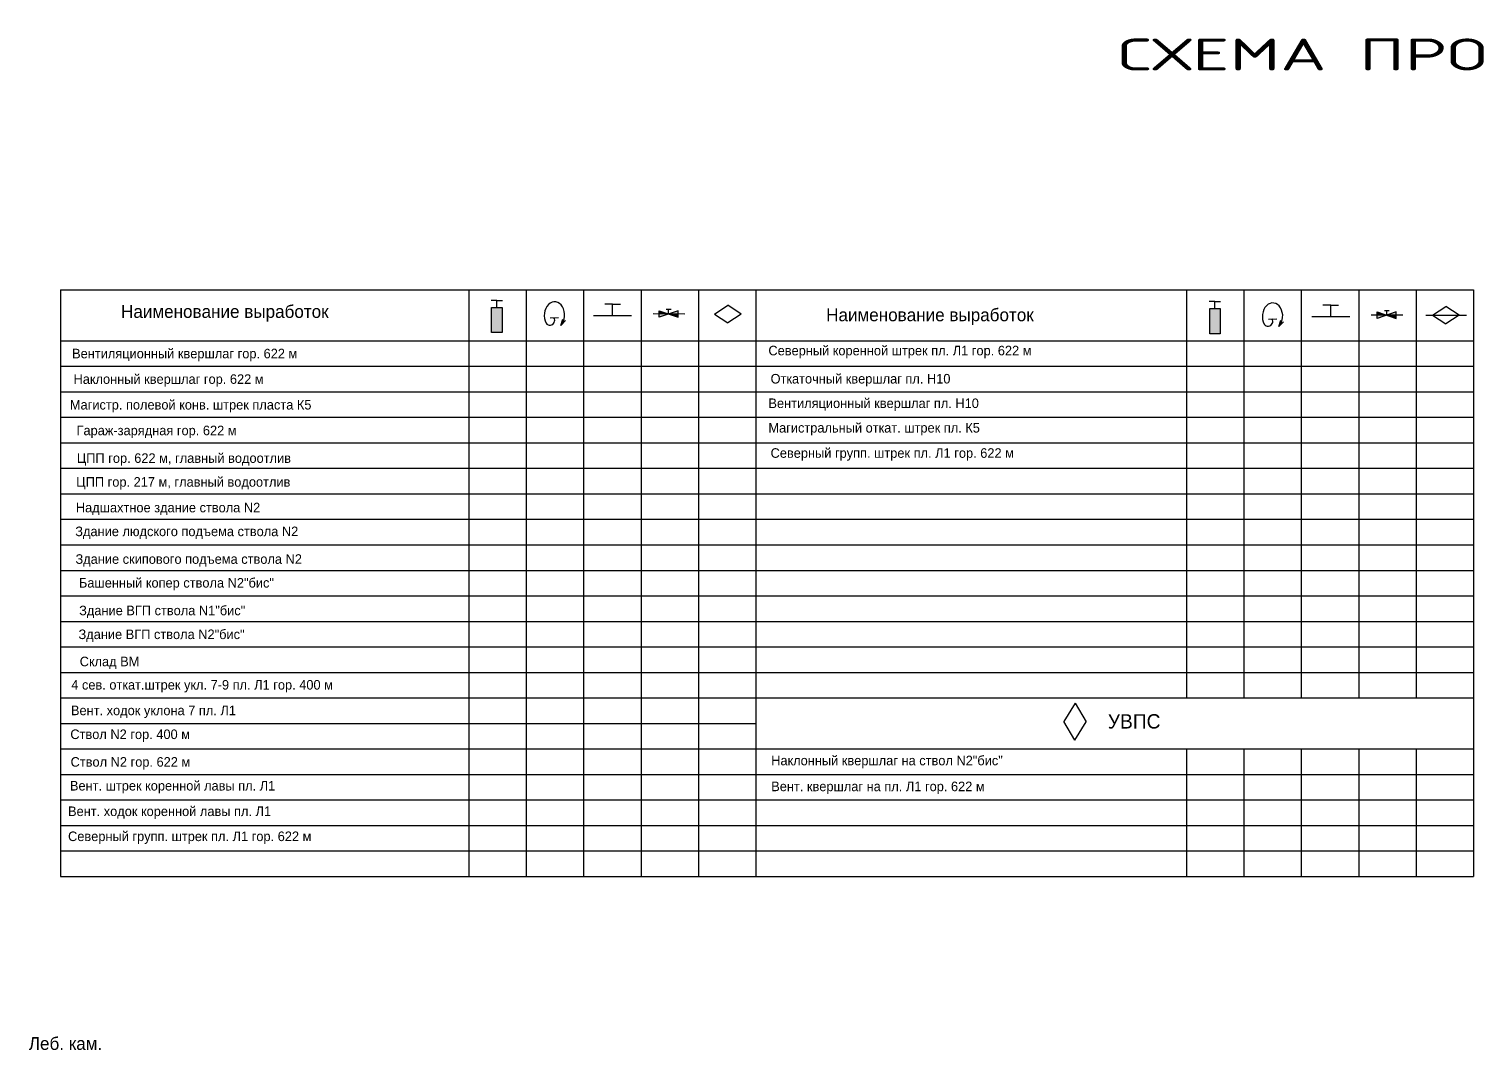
# Model space of a CAD drawing. Header units: millimetres. Extents: x -1214 to 333, y -475 to 396.
# Drawn here: x -1184.8 to -730.9, y 75.5 to 395.7 of the extents above; entities that cross this region are included whole.
import ezdxf

# ---------------------------------------------------------------- set-up
doc = ezdxf.new("R2010")
doc.units = ezdxf.units.MM
doc.layers.add('Трубопровод', color=1, linetype='Continuous')
doc.styles.add('ESKD', font='Eskdwin')

msp = doc.modelspace()

# ---------------------------------------------------------------- hatches: boundary and pattern name
at = {"layer": 'Трубопровод'}
for color, points in [(1, [(-1036.49, 308.38), (-1039.76, 308.38), (-1039.76, 300.51), (-1036.49, 300.51)]), (256, [(-987.27, 307.32), (-987.27, 306.32), (-984.27, 306.32)]), (256, [(-984.27, 306.32), (-981.27, 305.32), (-981.27, 306.32)]), (1, [(-811.41, 308.03), (-814.67, 308.03), (-814.67, 300.16), (-811.41, 300.16)]), (256, [(-762.18, 306.97), (-762.18, 305.97), (-759.18, 305.97)]), (256, [(-759.18, 305.97), (-756.18, 304.97), (-756.18, 305.97)])]:
    msp.add_hatch(color=color, dxfattribs=at).paths.add_polyline_path(points)
h = msp.add_hatch(color=256, dxfattribs=at)
h.paths.add_polyline_path([(-981.27, 306.32), (-981.27, 307.32), (-984.27, 306.32)])
h.paths.add_polyline_path([(-981.27, 305.32), (-981.27, 306.32), (-984.27, 306.32)])
h.paths.add_polyline_path([(-987.27, 306.32), (-987.27, 305.32), (-984.27, 306.32)])
h.paths.add_polyline_path([(-984.27, 306.32), (-987.27, 307.32), (-987.27, 306.32)])
h = msp.add_hatch(color=256, dxfattribs=at)
h.paths.add_polyline_path([(-756.18, 305.97), (-756.18, 306.97), (-759.18, 305.97)])
h.paths.add_polyline_path([(-756.18, 304.97), (-756.18, 305.97), (-759.18, 305.97)])
h.paths.add_polyline_path([(-762.18, 305.97), (-762.18, 304.97), (-759.18, 305.97)])
h.paths.add_polyline_path([(-759.18, 305.97), (-762.18, 306.97), (-762.18, 305.97)])

# ---------------------------------------------------------------- linework, layer by layer
at = {"layer": 'Трубопровод', "color": 7}
for p, q in [((-1174.95, 313.94), (-731.97, 313.94)), ((-1174.95, 313.94), (-1174.95, 129.94)), ((-1046.92, 313.94), (-1046.92, 129.94)), ((-1028.92, 313.94), (-1028.92, 129.94)), ((-1010.92, 313.94), (-1010.92, 129.94)), ((-992.92, 313.94), (-992.92, 129.94)), ((-974.92, 313.94), (-974.92, 129.94)), ((-956.92, 313.94), (-956.92, 129.94)), ((-821.97, 313.94), (-821.97, 185.94)), ((-803.97, 313.94), (-803.97, 185.94)), ((-785.97, 313.94), (-785.97, 185.94)), ((-767.97, 313.94), (-767.97, 185.94)), ((-749.97, 313.94), (-749.97, 185.94)), ((-731.97, 313.94), (-731.97, 129.94)), ((-1174.95, 297.94), (-731.97, 297.94)), ((-1174.95, 289.94), (-731.97, 289.94)), ((-1174.95, 281.94), (-731.97, 281.94)), ((-1174.95, 273.94), (-731.97, 273.94)), ((-1174.95, 265.94), (-731.97, 265.94)), ((-1174.95, 257.94), (-731.97, 257.94)), ((-1174.95, 249.94), (-731.97, 249.94)), ((-1174.95, 241.94), (-731.97, 241.94)), ((-1174.95, 233.94), (-731.97, 233.94)), ((-1174.95, 225.94), (-731.97, 225.94)), ((-1174.95, 217.94), (-731.97, 217.94)), ((-1174.95, 209.94), (-731.97, 209.94)), ((-1174.95, 201.94), (-731.97, 201.94)), ((-1174.95, 193.94), (-731.97, 193.94)), ((-1174.95, 185.94), (-731.97, 185.94)), ((-1174.95, 177.94), (-956.92, 177.94)), ((-1174.95, 169.94), (-731.97, 169.94)), ((-821.97, 169.94), (-821.97, 129.94)), ((-803.97, 169.94), (-803.97, 129.94)), ((-785.97, 169.94), (-785.97, 129.94)), ((-767.97, 169.94), (-767.97, 129.94)), ((-749.97, 169.94), (-749.97, 129.94)), ((-1174.95, 161.94), (-731.97, 161.94)), ((-1174.95, 153.94), (-731.97, 153.94)), ((-1174.95, 145.94), (-731.97, 145.94)), ((-1174.95, 137.94), (-731.97, 137.94)), ((-1174.95, 129.94), (-731.97, 129.94))]:
    msp.add_line(p, q, dxfattribs=at)
at = {"layer": 'Трубопровод', "color": 1}
for p, q in [((-1038.12, 310.59), (-1039.88, 310.59)), ((-1038.12, 310.59), (-1036.37, 310.59)), ((-1038.12, 308.38), (-1038.12, 310.59)), ((-1001.83, 309.43), (-1004.29, 309.43)), ((-1001.83, 305.9), (-1001.83, 309.43)), ((-1001.83, 309.43), (-999.37, 309.43)), ((-969.89, 306.32), (-965.72, 309.05)), ((-961.56, 306.32), (-965.73, 309.05)), ((-813.04, 310.24), (-814.8, 310.24)), ((-813.04, 308.03), (-813.04, 310.24)), ((-813.04, 310.24), (-811.29, 310.24)), ((-776.75, 309.09), (-779.21, 309.09)), ((-776.75, 305.55), (-776.75, 309.09)), ((-776.75, 309.09), (-774.29, 309.09)), ((-744.81, 305.97), (-740.64, 308.7)), ((-736.48, 305.98), (-740.65, 308.7)), ((-1021.37, 305.09), (-1018.76, 305.2)), ((-1018.04, 302.77), (-1017.44, 304.75)), ((-1018.04, 302.77), (-1016.6, 304.25)), ((-1007.79, 305.9), (-995.88, 305.9)), ((-969.89, 306.32), (-965.72, 303.6)), ((-961.56, 306.32), (-965.72, 303.6)), ((-796.29, 304.75), (-793.68, 304.85)), ((-792.96, 302.43), (-792.36, 304.4)), ((-782.71, 305.55), (-770.8, 305.55)), ((-746.94, 305.97), (-734.17, 305.97)), ((-744.81, 305.97), (-740.64, 303.25)), ((-736.48, 305.98), (-740.64, 303.25)), ((-792.96, 302.43), (-791.52, 303.9))]:
    msp.add_line(p, q, dxfattribs=at)
at = {"layer": 'Трубопровод'}
for p, q in [((-979.23, 306.31), (-989.16, 306.33)), ((-987.27, 307.32), (-981.27, 305.32)), ((-981.27, 307.32), (-987.27, 305.32)), ((-987.27, 305.32), (-987.27, 307.32)), ((-985.02, 307.82), (-983.52, 307.82)), ((-984.27, 306.32), (-984.27, 307.82)), ((-981.27, 305.32), (-981.27, 307.32)), ((-754.14, 305.97), (-764.08, 305.98)), ((-762.18, 306.97), (-756.18, 304.97)), ((-756.18, 306.97), (-762.18, 304.97)), ((-762.18, 304.97), (-762.18, 306.97)), ((-759.93, 307.47), (-758.43, 307.47)), ((-759.18, 305.97), (-759.18, 307.47)), ((-756.18, 304.97), (-756.18, 306.97))]:
    msp.add_line(p, q, dxfattribs=at)
at = {"layer": 'Трубопровод', "color": 3}
for p, q in [((-856.82, 184.28), (-860.41, 178.52)), ((-856.82, 184.28), (-853.37, 178.43)), ((-856.96, 172.67), (-860.41, 178.52)), ((-856.96, 172.67), (-853.37, 178.43))]:
    msp.add_line(p, q, dxfattribs=at)
at = {"layer": 'Трубопровод', "color": 1}
for points in [[(-1039.76, 308.38), (-1036.49, 308.38), (-1036.49, 300.51), (-1039.76, 300.51)], [(-814.67, 308.03), (-811.41, 308.03), (-811.41, 300.16), (-814.67, 300.16)]]:
    msp.add_lwpolyline(points, close=True, dxfattribs=at)
for centre in [(-1021.45, 304.29), (-796.37, 303.95)]:
    msp.add_arc(centre, 1.46, 213.854, 35.1932, dxfattribs=at)
for centre in [(-1020.06, 305.96), (-794.98, 305.61)]:
    msp.add_ellipse(centre, major_axis=(0.15, 4.19), ratio=0.758775, start_param=-2.405956, end_param=2.231833, dxfattribs=at)

# ---------------------------------------------------------------- texts
msp.add_text('Леб. кам.', height=4).set_placement((-1184.83, 75.55))
at = {"layer": 'Трубопровод', "color": 1, "lineweight": 20, "style": 'ESKD', "width": 2}
msp.add_text('СХЕМА ПРОТИВОПОЖАРНОЙ ЗАЩИТЫ ОП "ШАХТА "ЦЕНТРАЛЬНАЯ"', height=10, dxfattribs=at).set_placement((-843.51, 382.72))
at = {"layer": 'Трубопровод', "color": 7}
for s, height, p in [('Наименование выработок', 4, (-1155.92, 305.11)), ('Наименование выработок', 4, (-934.9, 304.06)), ('Вентиляционный квершлаг гор. 622 м', 3, (-1171.26, 292.43)), ('Северный коренной штрек пл. Л1 гор. 622 м', 3, (-953, 293.36)), ('Наклонный квершлаг гор. 622 м', 3, (-1170.8, 284.42)), ('Откаточный квершлаг пл. Н10', 3, (-952.32, 284.53)), ('Магистр. полевой конв. штрек пласта К5', 3, (-1171.96, 276.37)), ('Вентиляционный квершлаг пл. Н10', 3, (-953, 276.84)), ('Магистральный откат. штрек пл. К5', 3, (-953, 269.15)), ('Гараж-зарядная гор. 622 м', 3, (-1169.86, 268.31)), ('Северный групп. штрек пл. Л1 гор. 622 м', 3, (-952.32, 261.23)), ('ЦПП гор. 622 м, главный водоотлив', 3, (-1169.79, 259.64)), ('ЦПП гор. 217 м, главный водоотлив', 3, (-1169.98, 252.17)), ('Надшахтное здание ствола N2', 3, (-1170.08, 244.13)), ('Здание людского подъема ствола N2', 3, (-1170.27, 236.66)), ('Здание скипового подъема ствола N2', 3, (-1170.2, 227.98)), ('Башенный копер ствола N2"бис"', 3, (-1169.12, 220.53)), ('Здание ВГП ствола N1"бис"', 3, (-1169.05, 211.85)), ('Здание ВГП ствола N2"бис"', 3, (-1169.25, 204.38)), ('Склад ВМ', 3, (-1168.87, 195.85)), ('4 сев. откат.штрек укл. 7-9 пл. Л1 гор. 400 м', 3, (-1171.52, 188.54)), ('Вент. ходок уклона 7 пл. Л1', 3, (-1171.62, 180.51)), ('УВПС', 4.5, (-846.61, 176.33)), ('Ствол N2 гор. 400 м', 3, (-1171.81, 173.03)), ('Наклонный квершлаг на ствол N2"бис"', 3, (-952.12, 164.8)), ('Ствол N2 гор. 622 м', 3, (-1171.74, 164.36)), ('Вент. штрек коренной лавы пл. Л1', 3, (-1171.94, 156.89)), ('Вент. квершлаг на пл. Л1 гор. 622 м', 3, (-952.12, 156.68)), ('Вент. ходок коренной лавы пл. Л1', 3, (-1172.53, 148.88)), ('Северный групп. штрек пл. Л1 гор. 622 м', 3, (-1172.53, 141.03))]:
    msp.add_text(s, height=height, dxfattribs=at).set_placement(p)

doc.saveas('drawing.dxf')
